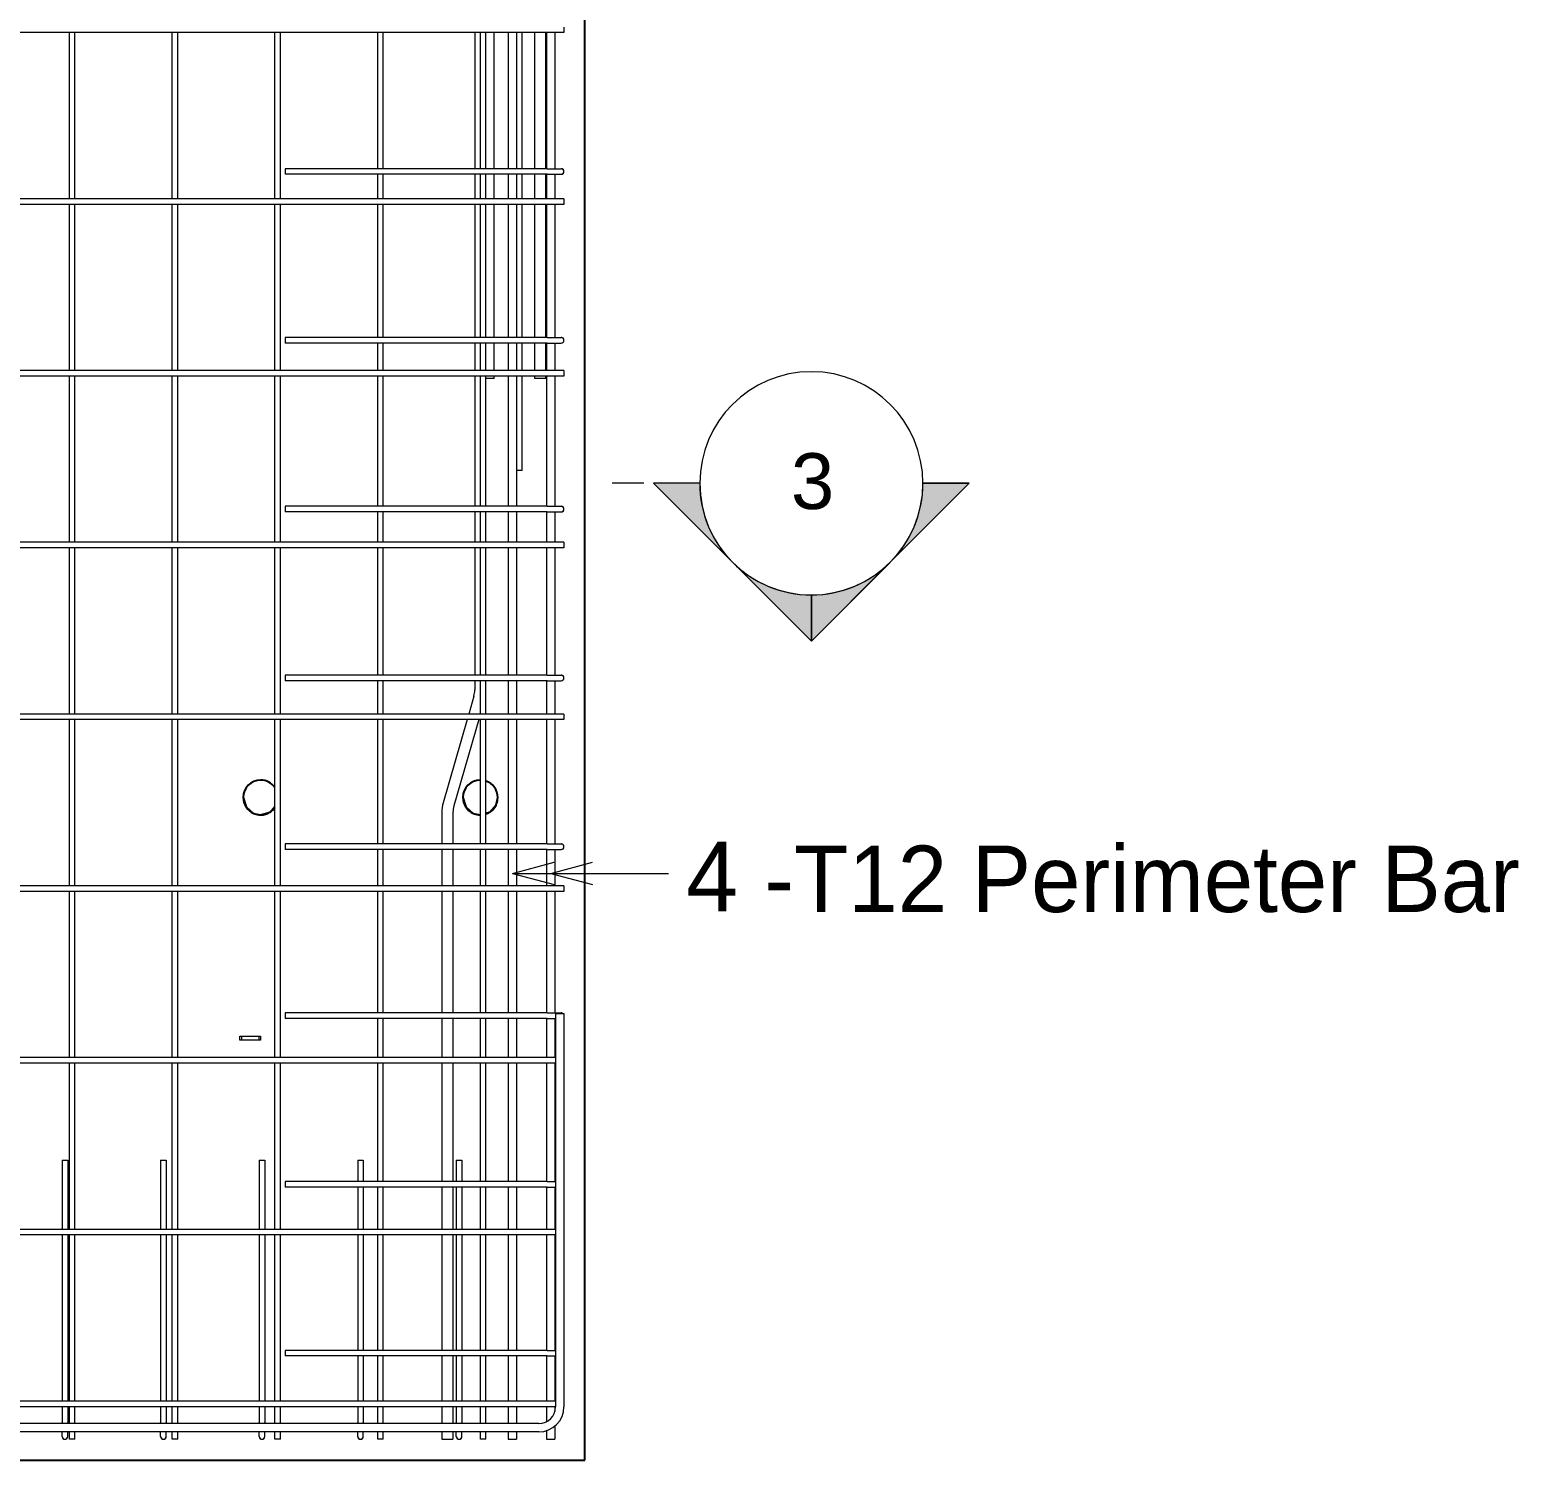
# Model space of a CAD drawing. Header units: millimetres. Extents: x -6138 to 17183, y 2886 to 77066.
# Drawn here: x -2346 to -212, y 3270 to 5320 of the extents above; entities that cross this region are included whole.
import ezdxf

# ---------------------------------------------------------------- set-up
doc = ezdxf.new("R2010")
doc.units = ezdxf.units.MM
for name, color, linetype, lineweight in [('A-GENM', 13, 'Continuous', 18), ('A-WALL', 113, 'Continuous', 25), ('G-ANNO-SYMB', 111, 'Continuous', 9), ('G-ANNO-TEXT', 231, 'Continuous', 9), ('S-RBAR', 171, 'Continuous', 18), ('S-RBAR-IDEN', 171, 'Continuous', 9)]:
    doc.layers.add(name, color=color, linetype=linetype, lineweight=lineweight)
doc.styles.add('Arial', font='arial.ttf', dxfattribs={"height": 80})
doc.styles.add('Nirmala UI', font='Nirmala.ttf', dxfattribs={"height": 95.25})
doc.styles.add('Nirmala UI Semilight', font='NirmalaS.ttf', dxfattribs={"height": 100})

# ---------------------------------------------------------------- blocks, each defined once
blk = doc.blocks.new('RR spread anchor face based - RR-SA-1_4-160-614768-Elevation Front 1')
at = {"layer": 'A-GENM'}
for p, q in [((-3735.4, 5597.7), (-3732.9, 5597.7)), ((-3735.4, 5591.7), (-3735.4, 5597.7)), ((-3732.9, 5597.7), (-3707.9, 5597.7)), ((-3732.9, 5597.7), (-3732.9, 5591.7)), ((-3707.9, 5597.7), (-3705.4, 5597.7)), ((-3707.9, 5597.7), (-3707.9, 5591.7)), ((-3705.4, 5597.7), (-3705.4, 5591.7)), ((-3732.9, 5591.7), (-3735.4, 5591.7)), ((-3707.9, 5591.7), (-3732.9, 5591.7)), ((-3705.4, 5591.7), (-3707.9, 5591.7))]:
    blk.add_line(p, q, dxfattribs=at)
blk = doc.blocks.new('Detail View - M_Section Head - Filled SHOP DWG-600895-Elevation Front 1')
at = {"layer": 'G-ANNO-SYMB'}
h = blk.add_hatch(color=256, dxfattribs=at)
edge = h.paths.add_edge_path()
edge.add_line((-1452, 4670.2), (-1385.7, 4670.2))
edge.add_arc((-1225.7, 4670.2), 160, 180, 225)
edge.add_line((-1338.8, 4557.1), (-1452, 4670.2))
h = blk.add_hatch(color=256, dxfattribs=at)
edge = h.paths.add_edge_path()
edge.add_line((-999.4, 4670.2), (-1112.6, 4557.1))
edge.add_arc((-1225.7, 4670.2), 160, 315, 360)
edge.add_line((-1065.7, 4670.2), (-999.4, 4670.2))
h = blk.add_hatch(color=256, dxfattribs=at)
edge = h.paths.add_edge_path()
edge.add_line((-1225.7, 4443.9), (-1338.8, 4557.1))
edge.add_arc((-1225.7, 4670.2), 160, 225, 270)
edge.add_line((-1225.7, 4510.2), (-1225.7, 4443.9))
h = blk.add_hatch(color=256, dxfattribs=at)
edge = h.paths.add_edge_path()
edge.add_line((-1225.7, 4443.9), (-1225.7, 4510.2))
edge.add_arc((-1225.7, 4670.2), 160, 270, 315)
edge.add_line((-1112.6, 4557.1), (-1225.7, 4443.9))
for p, q in [((-1225.7, 4443.9), (-1452, 4670.2)), ((-1385.7, 4670.2), (-1452, 4670.2)), ((-1452, 4670.2), (-1338.8, 4557.1)), ((-1385.7, 4670.2), (-1452, 4670.2)), ((-1225.7, 4443.9), (-999.4, 4670.2)), ((-1112.6, 4557.1), (-999.4, 4670.2)), ((-1065.7, 4670.2), (-999.4, 4670.2)), ((-999.4, 4670.2), (-1065.7, 4670.2)), ((-1338.8, 4557.1), (-1225.7, 4443.9)), ((-1225.7, 4443.9), (-1112.6, 4557.1)), ((-1225.7, 4510.2), (-1225.7, 4443.9)), ((-1225.7, 4443.9), (-1225.7, 4510.2))]:
    blk.add_line(p, q, dxfattribs=at)
for start, end in [(360, 180), (180, 360), (180, 225), (315, 0), (225, 270), (270, 315)]:
    blk.add_arc((-1225.7, 4670.2), 160, start, end, dxfattribs=at)

msp = doc.modelspace()

# ---------------------------------------------------------------- linework, layer by layer
at = {"layer": 'A-WALL'}
for p, q in [((-1550.4, 3269.7), (-1550.4, 5479.7)), ((-4200.4, 3269.7), (-1550.4, 3269.7))]:
    msp.add_line(p, q, dxfattribs=at)
at = {"layer": 'A-WALL', "flags": 128}
for points in [[(-2040.4, 4219.8), (-2036.4, 4206.2), (-2025.6, 4196.9), (-2015.4, 4194.8)], [(-2015.4, 4194.8), (-2001.8, 4198.8), (-1995, 4206.7)], [(-1725.4, 4219.8), (-1721.4, 4206.2), (-1710.6, 4196.9), (-1700.4, 4194.8)], [(-1692.3, 4197.1), (-1686.8, 4198.8), (-1677.6, 4209.5), (-1675.4, 4219.8)]]:
    msp.add_lwpolyline(points, dxfattribs=at)
at = {"layer": 'A-WALL'}
for centre, start, end in [((-2015.4, 4219.8), 90, 180), ((-2015.4, 4219.8), 34.7244, 90), ((-1700.4, 4219.8), 90, 180), ((-1700.4, 4219.8), 0, 70.9821), ((-2015.4, 4219.8), 180.4537, 211.9343), ((-2015.4, 4219.8), 212.3287, 213.8906), ((-2015.4, 4219.8), 214.9256, 244.1081), ((-2015.4, 4219.8), 304.8912, 325.3109), ((-1700.4, 4219.8), 180.4537, 211.9343), ((-1700.4, 4219.8), 212.3287, 213.8906), ((-1700.4, 4219.8), 214.9256, 244.1081), ((-1700.4, 4219.8), 304.8912, 334.131), ((-1700.4, 4219.8), 334.7741, 338.1558), ((-1700.4, 4219.8), 338.7097, 359.3674), ((-2015.4, 4219.8), 244.7969, 247.806), ((-2015.4, 4219.8), 249.0595, 268.5684), ((-2015.4, 4219.8), 270.7262, 301.8158), ((-2015.4, 4219.8), 302.4471, 303.925), ((-1700.4, 4219.8), 244.7969, 247.806), ((-1700.4, 4219.8), 249.0595, 268.5684), ((-1700.4, 4219.8), 289.0179, 301.8158), ((-1700.4, 4219.8), 302.4471, 303.925)]:
    msp.add_arc(centre, 25, start, end, dxfattribs=at)
at = {"layer": 'G-ANNO-SYMB'}
msp.add_line((-1465.7, 4670.2), (-1511.1, 4670.2), dxfattribs=at)
at = {"layer": 'S-RBAR'}
for p, q in [((-1580.4, 5316.3), (-4170.4, 5316.3)), ((-2289.7, 5078.1), (-2289.7, 5316.3)), ((-2281.7, 5078.1), (-2281.7, 5316.3)), ((-2142.3, 5078.1), (-2142.3, 5316.3)), ((-2134.3, 5078.1), (-2134.3, 5316.3)), ((-1995, 5078.1), (-1995, 5316.3)), ((-1987, 5078.1), (-1987, 5316.3)), ((-1847.6, 5121.2), (-1847.6, 5316.3)), ((-1839.6, 5121.2), (-1839.6, 5316.3)), ((-1708.4, 5316.3), (-1708.4, 5121.2)), ((-1700.3, 5121.2), (-1700.3, 5316.3)), ((-1692.3, 5121.2), (-1692.3, 5316.3)), ((-1680.4, 5121.2), (-1680.4, 5316.3)), ((-1660.4, 5316.3), (-1660.4, 5121.2)), ((-1648.4, 5316.3), (-1648.4, 5121.2)), ((-1640.4, 5121.2), (-1640.4, 5316.3)), ((-1622.4, 5121.2), (-1622.4, 5316.3)), ((-1606.4, 5121.2), (-1606.4, 5316.3)), ((-1605.4, 5316.3), (-1605.4, 5121.2)), ((-1593.4, 5316.3), (-1593.4, 5121.2)), ((-1580.4, 5324.3), (-1580.4, 5316.3)), ((-1604.4, 5121.2), (-1980.4, 5121.2)), ((-1980.4, 5121.2), (-1980.4, 5113.2)), ((-1604.4, 5113.2), (-1980.4, 5113.2)), ((-1847.6, 5078.1), (-1847.6, 5113.2)), ((-1839.6, 5078.1), (-1839.6, 5113.2)), ((-1708.4, 5113.2), (-1708.4, 5078.1)), ((-1700.3, 5078.1), (-1700.3, 5113.2)), ((-1692.3, 5078.1), (-1692.3, 5113.2)), ((-1680.4, 5078.1), (-1680.4, 5113.2)), ((-1660.4, 5113.2), (-1660.4, 5078.1)), ((-1648.4, 5113.2), (-1648.4, 5078.1)), ((-1640.4, 5078.1), (-1640.4, 5113.2)), ((-1622.4, 5078.1), (-1622.4, 5113.2)), ((-1606.4, 5078.1), (-1606.4, 5113.2)), ((-1605.4, 5113.2), (-1605.4, 5078.1)), ((-1604.4, 5121.2), (-1584.4, 5121.2)), ((-1604.4, 5113.2), (-1584.4, 5113.2)), ((-1593.4, 5113.2), (-1593.4, 5078.1)), ((-1580.4, 5078.1), (-4170.4, 5078.1)), ((-1580.4, 5070.1), (-4170.4, 5070.1)), ((-2289.7, 4831.9), (-2289.7, 5070.1)), ((-2281.7, 4831.9), (-2281.7, 5070.1)), ((-2142.3, 4831.9), (-2142.3, 5070.1)), ((-2134.3, 4831.9), (-2134.3, 5070.1)), ((-1995, 4831.9), (-1995, 5070.1)), ((-1987, 4831.9), (-1987, 5070.1)), ((-1847.6, 4879.2), (-1847.6, 5070.1)), ((-1839.6, 4879.2), (-1839.6, 5070.1)), ((-1708.4, 5070.1), (-1708.4, 4879.2)), ((-1700.3, 4879.2), (-1700.3, 5070.1)), ((-1692.3, 4879.2), (-1692.3, 5070.1)), ((-1680.4, 4879.2), (-1680.4, 5070.1)), ((-1660.4, 5070.1), (-1660.4, 4879.2)), ((-1648.4, 5070.1), (-1648.4, 4879.2)), ((-1640.4, 4879.2), (-1640.4, 5070.1)), ((-1622.4, 4879.2), (-1622.4, 5070.1)), ((-1606.4, 4879.2), (-1606.4, 5070.1)), ((-1605.4, 5070.1), (-1605.4, 4879.2)), ((-1593.4, 5070.1), (-1593.4, 4879.2)), ((-1580.4, 5078.1), (-1580.4, 5070.1)), ((-1604.4, 4879.2), (-1980.4, 4879.2)), ((-1980.4, 4879.2), (-1980.4, 4871.2)), ((-1604.4, 4871.2), (-1980.4, 4871.2)), ((-1847.6, 4831.9), (-1847.6, 4871.2)), ((-1839.6, 4831.9), (-1839.6, 4871.2)), ((-1708.4, 4871.2), (-1708.4, 4831.9)), ((-1700.3, 4831.9), (-1700.3, 4871.2)), ((-1692.3, 4831.9), (-1692.3, 4871.2)), ((-1680.4, 4831.9), (-1680.4, 4871.2)), ((-1660.4, 4871.2), (-1660.4, 4831.9)), ((-1648.4, 4871.2), (-1648.4, 4831.9)), ((-1640.4, 4831.9), (-1640.4, 4871.2)), ((-1622.4, 4831.9), (-1622.4, 4871.2)), ((-1606.4, 4831.9), (-1606.4, 4871.2)), ((-1605.4, 4871.2), (-1605.4, 4831.9)), ((-1604.4, 4879.2), (-1584.4, 4879.2)), ((-1604.4, 4871.2), (-1584.4, 4871.2)), ((-1593.4, 4871.2), (-1593.4, 4831.9)), ((-1580.4, 4831.9), (-4170.4, 4831.9)), ((-1580.4, 4831.9), (-1580.4, 4823.9)), ((-1580.4, 4823.9), (-4170.4, 4823.9)), ((-2289.7, 4585.6), (-2289.7, 4823.9)), ((-2281.7, 4585.6), (-2281.7, 4823.9)), ((-2142.3, 4585.6), (-2142.3, 4823.9)), ((-2134.3, 4585.6), (-2134.3, 4823.9)), ((-1995, 4585.6), (-1995, 4823.9)), ((-1987, 4585.6), (-1987, 4823.9)), ((-1847.6, 4637.2), (-1847.6, 4823.9)), ((-1839.6, 4637.2), (-1839.6, 4823.9)), ((-1708.4, 4823.9), (-1708.4, 4637.2)), ((-1700.3, 4637.2), (-1700.3, 4823.9)), ((-1692.3, 4637.2), (-1692.3, 4823.9)), ((-1680.4, 4820.3), (-1692.3, 4820.3)), ((-1680.4, 4820.3), (-1680.4, 4823.9)), ((-1660.4, 4823.9), (-1660.4, 4637.2)), ((-1648.4, 4823.9), (-1648.4, 4637.2)), ((-1640.4, 4688.5), (-1640.4, 4823.9)), ((-1622.4, 4820.3), (-1622.4, 4823.9)), ((-1606.4, 4820.3), (-1622.4, 4820.3)), ((-1606.4, 4820.3), (-1606.4, 4823.9)), ((-1605.4, 4823.9), (-1605.4, 4637.2)), ((-1593.4, 4823.9), (-1593.4, 4637.2)), ((-1640.4, 4688.5), (-1648.4, 4688.5)), ((-1604.4, 4637.2), (-1980.4, 4637.2)), ((-1980.4, 4637.2), (-1980.4, 4629.2)), ((-1604.4, 4637.2), (-1584.4, 4637.2)), ((-1604.4, 4629.2), (-1980.4, 4629.2)), ((-1847.6, 4585.6), (-1847.6, 4629.2)), ((-1839.6, 4585.6), (-1839.6, 4629.2)), ((-1708.4, 4629.2), (-1708.4, 4585.6)), ((-1700.3, 4585.6), (-1700.3, 4629.2)), ((-1692.3, 4585.6), (-1692.3, 4629.2)), ((-1660.4, 4629.2), (-1660.4, 4585.6)), ((-1648.4, 4629.2), (-1648.4, 4585.6)), ((-1605.4, 4629.2), (-1605.4, 4585.6)), ((-1604.4, 4629.2), (-1584.4, 4629.2)), ((-1593.4, 4629.2), (-1593.4, 4585.6)), ((-1580.4, 4585.6), (-4170.4, 4585.6)), ((-1580.4, 4577.6), (-4170.4, 4577.6)), ((-2289.7, 4339.4), (-2289.7, 4577.6)), ((-2281.7, 4339.4), (-2281.7, 4577.6)), ((-2142.3, 4339.4), (-2142.3, 4577.6)), ((-2134.3, 4339.4), (-2134.3, 4577.6)), ((-1995, 4339.4), (-1995, 4577.6)), ((-1987, 4339.4), (-1987, 4577.6)), ((-1847.6, 4395.2), (-1847.6, 4577.6)), ((-1839.6, 4395.2), (-1839.6, 4577.6)), ((-1708.4, 4577.6), (-1708.4, 4395.2)), ((-1700.3, 4395.2), (-1700.3, 4577.6)), ((-1692.3, 4395.2), (-1692.3, 4577.6)), ((-1660.4, 4577.6), (-1660.4, 4395.2)), ((-1648.4, 4577.6), (-1648.4, 4395.2)), ((-1605.4, 4577.6), (-1605.4, 4395.2)), ((-1593.4, 4577.6), (-1593.4, 4395.2)), ((-1580.4, 4585.6), (-1580.4, 4577.6)), ((-1604.4, 4395.2), (-1980.4, 4395.2)), ((-1980.4, 4395.2), (-1980.4, 4387.2)), ((-1604.4, 4387.2), (-1980.4, 4387.2)), ((-1847.6, 4339.4), (-1847.6, 4387.2)), ((-1839.6, 4339.4), (-1839.6, 4387.2)), ((-1708.4, 4387.2), (-1708.4, 4374)), ((-1700.3, 4339.4), (-1700.3, 4387.2)), ((-1692.3, 4339.4), (-1692.3, 4387.2)), ((-1660.4, 4387.2), (-1660.4, 4339.4)), ((-1648.4, 4387.2), (-1648.4, 4339.4)), ((-1605.4, 4387.2), (-1605.4, 4339.4)), ((-1604.4, 4395.2), (-1584.4, 4395.2)), ((-1604.4, 4387.2), (-1584.4, 4387.2)), ((-1593.4, 4387.2), (-1593.4, 4339.4)), ((-1709.6, 4365.1), (-1717.1, 4339.4)), ((-1580.4, 4339.4), (-4170.4, 4339.4)), ((-1580.4, 4339.4), (-1580.4, 4331.4)), ((-1580.4, 4331.4), (-4170.4, 4331.4)), ((-2289.7, 4093.2), (-2289.7, 4331.4)), ((-2281.7, 4093.2), (-2281.7, 4331.4)), ((-2142.3, 4093.2), (-2142.3, 4331.4)), ((-2134.3, 4093.2), (-2134.3, 4331.4)), ((-1995, 4093.2), (-1995, 4331.4)), ((-1987, 4093.2), (-1987, 4331.4)), ((-1847.6, 4153.2), (-1847.6, 4331.4)), ((-1839.6, 4153.2), (-1839.6, 4331.4)), ((-1719.4, 4331.4), (-1753.7, 4212.1)), ((-1702.7, 4331.4), (-1738.4, 4207.7)), ((-1700.3, 4153.2), (-1700.3, 4331.4)), ((-1692.3, 4153.2), (-1692.3, 4331.4)), ((-1660.4, 4331.4), (-1660.4, 4153.2)), ((-1648.4, 4331.4), (-1648.4, 4153.2)), ((-1605.4, 4331.4), (-1605.4, 4153.2)), ((-1593.4, 4331.4), (-1593.4, 4153.2)), ((-1755.6, 4198.8), (-1755.6, 4153.2)), ((-1739.6, 4198.8), (-1739.6, 4153.2)), ((-1604.4, 4153.2), (-1980.4, 4153.2)), ((-1980.4, 4153.2), (-1980.4, 4145.2)), ((-1604.4, 4145.2), (-1980.4, 4145.2)), ((-1847.6, 4093.2), (-1847.6, 4145.2)), ((-1839.6, 4093.2), (-1839.6, 4145.2)), ((-1755.6, 4145.2), (-1755.6, 4093.2)), ((-1739.6, 4145.2), (-1739.6, 4093.2)), ((-1700.3, 4093.2), (-1700.3, 4145.2)), ((-1692.3, 4093.2), (-1692.3, 4145.2)), ((-1660.4, 4145.2), (-1660.4, 4093.2)), ((-1648.4, 4145.2), (-1648.4, 4093.2)), ((-1605.4, 4145.2), (-1605.4, 4093.2)), ((-1604.4, 4153.2), (-1584.4, 4153.2)), ((-1604.4, 4145.2), (-1584.4, 4145.2)), ((-1593.4, 4145.2), (-1593.4, 4093.2)), ((-1580.4, 4093.2), (-4170.4, 4093.2)), ((-1580.4, 4085.2), (-4170.4, 4085.2)), ((-2289.7, 3846.9), (-2289.7, 4085.2)), ((-2281.7, 3846.9), (-2281.7, 4085.2)), ((-2142.3, 3846.9), (-2142.3, 4085.2)), ((-2134.3, 3846.9), (-2134.3, 4085.2)), ((-1995, 3846.9), (-1995, 4085.2)), ((-1987, 3846.9), (-1987, 4085.2)), ((-1847.6, 3911.2), (-1847.6, 4085.2)), ((-1839.6, 3911.2), (-1839.6, 4085.2)), ((-1755.6, 4085.2), (-1755.6, 3911.2)), ((-1739.6, 4085.2), (-1739.6, 3911.2)), ((-1700.3, 3911.2), (-1700.3, 4085.2)), ((-1692.3, 3911.2), (-1692.3, 4085.2)), ((-1660.4, 4085.2), (-1660.4, 3911.2)), ((-1648.4, 4085.2), (-1648.4, 3911.2)), ((-1605.4, 4085.2), (-1605.4, 3911.2)), ((-1593.4, 4085.2), (-1593.4, 3911.2)), ((-1580.4, 4093.2), (-1580.4, 4085.2)), ((-1604.4, 3911.2), (-1980.4, 3911.2)), ((-1980.4, 3911.2), (-1980.4, 3903.2)), ((-1604.4, 3911.2), (-1584.4, 3911.2)), ((-1592.4, 3910.3), (-1592.4, 3346.3)), ((-1592.4, 3910.3), (-1580.4, 3910.3)), ((-1580.4, 3910.3), (-1580.4, 3346.3)), ((-1604.4, 3903.2), (-1980.4, 3903.2)), ((-1847.6, 3846.9), (-1847.6, 3903.2)), ((-1839.6, 3846.9), (-1839.6, 3903.2)), ((-1755.6, 3903.2), (-1755.6, 3846.9)), ((-1739.6, 3903.2), (-1739.6, 3846.9)), ((-1700.3, 3846.9), (-1700.3, 3903.2)), ((-1692.3, 3846.9), (-1692.3, 3903.2)), ((-1660.4, 3903.2), (-1660.4, 3846.9)), ((-1648.4, 3903.2), (-1648.4, 3846.9)), ((-1605.4, 3903.2), (-1605.4, 3846.9)), ((-1604.4, 3903.2), (-1592, 3903.2)), ((-1593.4, 3903.2), (-1593.4, 3846.9)), ((-1592.4, 3846.9), (-4158.4, 3846.9)), ((-1592.4, 3838.9), (-4158.4, 3838.9)), ((-2289.7, 3600.7), (-2289.7, 3838.9)), ((-2281.7, 3600.7), (-2281.7, 3838.9)), ((-2142.3, 3600.7), (-2142.3, 3838.9)), ((-2134.3, 3600.7), (-2134.3, 3838.9)), ((-1995, 3600.7), (-1995, 3838.9)), ((-1987, 3600.7), (-1987, 3838.9)), ((-1847.6, 3669.2), (-1847.6, 3838.9)), ((-1839.6, 3669.2), (-1839.6, 3838.9)), ((-1755.6, 3838.9), (-1755.6, 3669.2)), ((-1739.6, 3838.9), (-1739.6, 3669.2)), ((-1700.3, 3669.2), (-1700.3, 3838.9)), ((-1692.3, 3669.2), (-1692.3, 3838.9)), ((-1660.4, 3838.9), (-1660.4, 3669.2)), ((-1648.4, 3838.9), (-1648.4, 3669.2)), ((-1605.4, 3838.9), (-1605.4, 3669.2)), ((-1593.4, 3838.9), (-1593.4, 3669.2)), ((-2300.1, 3699.7), (-2300.1, 3600.7)), ((-2300.1, 3699.7), (-2292.1, 3699.7)), ((-2292.1, 3699.7), (-2292.1, 3600.7)), ((-2158.8, 3699.7), (-2158.8, 3600.7)), ((-2158.8, 3699.7), (-2150.8, 3699.7)), ((-2150.8, 3699.7), (-2150.8, 3600.7)), ((-2017.5, 3699.7), (-2017.5, 3600.7)), ((-2017.5, 3699.7), (-2009.5, 3699.7)), ((-2009.5, 3699.7), (-2009.5, 3600.7)), ((-1876.2, 3699.7), (-1876.2, 3669.2)), ((-1876.2, 3699.7), (-1868.2, 3699.7)), ((-1868.2, 3699.7), (-1868.2, 3669.2)), ((-1734.8, 3699.7), (-1734.8, 3669.2)), ((-1734.8, 3699.7), (-1726.8, 3699.7)), ((-1726.8, 3699.7), (-1726.8, 3669.2)), ((-1604.4, 3669.2), (-1980.4, 3669.2)), ((-1980.4, 3669.2), (-1980.4, 3661.2)), ((-1604.4, 3661.2), (-1980.4, 3661.2)), ((-1876.2, 3661.2), (-1876.2, 3600.7)), ((-1868.2, 3661.2), (-1868.2, 3600.7)), ((-1847.6, 3600.7), (-1847.6, 3661.2)), ((-1839.6, 3600.7), (-1839.6, 3661.2)), ((-1755.6, 3661.2), (-1755.6, 3600.7)), ((-1739.6, 3661.2), (-1739.6, 3600.7)), ((-1734.8, 3661.2), (-1734.8, 3600.7)), ((-1726.8, 3661.2), (-1726.8, 3600.7)), ((-1700.3, 3600.7), (-1700.3, 3661.2)), ((-1692.3, 3600.7), (-1692.3, 3661.2)), ((-1660.4, 3661.2), (-1660.4, 3600.7)), ((-1648.4, 3661.2), (-1648.4, 3600.7)), ((-1605.4, 3661.2), (-1605.4, 3600.7)), ((-1604.4, 3669.2), (-1592, 3669.2)), ((-1604.4, 3661.2), (-1592, 3661.2)), ((-1593.4, 3661.2), (-1593.4, 3600.7)), ((-1592.4, 3600.7), (-4158.4, 3600.7)), ((-1592.4, 3592.7), (-4158.4, 3592.7)), ((-2300.1, 3592.7), (-2300.1, 3354.5)), ((-2292.1, 3592.7), (-2292.1, 3354.5)), ((-2289.7, 3354.5), (-2289.7, 3592.7)), ((-2281.7, 3354.5), (-2281.7, 3592.7)), ((-2158.8, 3592.7), (-2158.8, 3354.5)), ((-2150.8, 3592.7), (-2150.8, 3354.5)), ((-2142.3, 3354.5), (-2142.3, 3592.7)), ((-2134.3, 3354.5), (-2134.3, 3592.7)), ((-2017.5, 3592.7), (-2017.5, 3354.5)), ((-2009.5, 3592.7), (-2009.5, 3354.5)), ((-1995, 3354.5), (-1995, 3592.7)), ((-1987, 3354.5), (-1987, 3592.7)), ((-1876.2, 3592.7), (-1876.2, 3427.2)), ((-1868.2, 3592.7), (-1868.2, 3427.2)), ((-1847.6, 3427.2), (-1847.6, 3592.7)), ((-1839.6, 3427.2), (-1839.6, 3592.7)), ((-1755.6, 3592.7), (-1755.6, 3427.2)), ((-1739.6, 3592.7), (-1739.6, 3427.2)), ((-1734.8, 3592.7), (-1734.8, 3427.2)), ((-1726.8, 3592.7), (-1726.8, 3427.2)), ((-1700.3, 3427.2), (-1700.3, 3592.7)), ((-1692.3, 3427.2), (-1692.3, 3592.7)), ((-1660.4, 3592.7), (-1660.4, 3427.2)), ((-1648.4, 3592.7), (-1648.4, 3427.2)), ((-1605.4, 3592.7), (-1605.4, 3427.2)), ((-1593.4, 3592.7), (-1593.4, 3427.2)), ((-1604.4, 3427.2), (-1980.4, 3427.2)), ((-1980.4, 3427.2), (-1980.4, 3419.2)), ((-1604.4, 3419.2), (-1980.4, 3419.2)), ((-1876.2, 3419.2), (-1876.2, 3354.5)), ((-1868.2, 3419.2), (-1868.2, 3354.5)), ((-1847.6, 3354.5), (-1847.6, 3419.2)), ((-1839.6, 3354.5), (-1839.6, 3419.2)), ((-1755.6, 3419.2), (-1755.6, 3354.5)), ((-1739.6, 3419.2), (-1739.6, 3354.5)), ((-1734.8, 3419.2), (-1734.8, 3354.5)), ((-1726.8, 3419.2), (-1726.8, 3354.5)), ((-1700.3, 3354.5), (-1700.3, 3419.2)), ((-1692.3, 3354.5), (-1692.3, 3419.2)), ((-1660.4, 3419.2), (-1660.4, 3354.5)), ((-1648.4, 3419.2), (-1648.4, 3354.5)), ((-1605.4, 3419.2), (-1605.4, 3354.5)), ((-1604.4, 3427.2), (-1592, 3427.2)), ((-1604.4, 3419.2), (-1592, 3419.2)), ((-1593.4, 3419.2), (-1593.4, 3354.5)), ((-1592.4, 3354.5), (-4158.4, 3354.5)), ((-1592.4, 3346.5), (-4158.4, 3346.5)), ((-2300.1, 3346.5), (-2300.1, 3323.7)), ((-2292.1, 3346.5), (-2292.1, 3323.7)), ((-2289.7, 3322.3), (-2289.7, 3346.5)), ((-2281.7, 3322.3), (-2281.7, 3346.5)), ((-2158.8, 3346.5), (-2158.8, 3323.7)), ((-2150.8, 3346.5), (-2150.8, 3323.7)), ((-2142.3, 3322.3), (-2142.3, 3346.5)), ((-2134.3, 3322.3), (-2134.3, 3346.5)), ((-2017.5, 3346.5), (-2017.5, 3323.7)), ((-2009.5, 3346.5), (-2009.5, 3323.7)), ((-1995, 3322.3), (-1995, 3346.5)), ((-1987, 3322.3), (-1987, 3346.5)), ((-1876.2, 3346.5), (-1876.2, 3323.7)), ((-1868.2, 3346.5), (-1868.2, 3323.7)), ((-1847.6, 3322.3), (-1847.6, 3346.5)), ((-1839.6, 3322.3), (-1839.6, 3346.5)), ((-1755.6, 3346.5), (-1755.6, 3322.3)), ((-1739.6, 3346.5), (-1739.6, 3322.3)), ((-1734.8, 3346.5), (-1734.8, 3323.7)), ((-1726.8, 3346.5), (-1726.8, 3323.7)), ((-1700.3, 3322.3), (-1700.3, 3346.5)), ((-1692.3, 3322.3), (-1692.3, 3346.5)), ((-1660.4, 3346.5), (-1660.4, 3322.3)), ((-1648.4, 3346.5), (-1648.4, 3322.3)), ((-1605.4, 3346.5), (-1605.4, 3325.1)), ((-1593.4, 3346.5), (-1593.4, 3339.6)), ((-1616.4, 3322.3), (-4134.4, 3322.3)), ((-1616.4, 3310.3), (-4134.4, 3310.3)), ((-2300.1, 3322.1), (-2300.1, 3323.7)), ((-2300.1, 3303.7), (-2300.1, 3310.2)), ((-2292.1, 3322.1), (-2292.1, 3323.7)), ((-2292.1, 3303.7), (-2292.1, 3310.2)), ((-2289.7, 3299.7), (-2289.7, 3310.3)), ((-2281.7, 3299.7), (-2281.7, 3310.3)), ((-2158.8, 3322.1), (-2158.8, 3323.7)), ((-2158.8, 3303.7), (-2158.8, 3310.2)), ((-2150.8, 3322.1), (-2150.8, 3323.7)), ((-2150.8, 3303.7), (-2150.8, 3310.2)), ((-2142.3, 3299.7), (-2142.3, 3310.3)), ((-2134.3, 3299.7), (-2134.3, 3310.3)), ((-2017.5, 3322.1), (-2017.5, 3323.7)), ((-2017.5, 3303.7), (-2017.5, 3310.2)), ((-2009.5, 3322.1), (-2009.5, 3323.7)), ((-2009.5, 3303.7), (-2009.5, 3310.2)), ((-1995, 3299.7), (-1995, 3310.3)), ((-1987, 3299.7), (-1987, 3310.3)), ((-1876.2, 3322.1), (-1876.2, 3323.7)), ((-1876.2, 3303.7), (-1876.2, 3310.2)), ((-1868.2, 3322.1), (-1868.2, 3323.7)), ((-1868.2, 3303.7), (-1868.2, 3310.2)), ((-1847.6, 3299.7), (-1847.6, 3310.3)), ((-1839.6, 3299.7), (-1839.6, 3310.3)), ((-1755.6, 3310.3), (-1755.6, 3299.7)), ((-1739.6, 3310.3), (-1739.6, 3299.7)), ((-1734.8, 3322.1), (-1734.8, 3323.7)), ((-1734.8, 3303.7), (-1734.8, 3310.2)), ((-1726.8, 3322.1), (-1726.8, 3323.7)), ((-1726.8, 3303.7), (-1726.8, 3310.2)), ((-1700.3, 3299.7), (-1700.3, 3310.3)), ((-1692.3, 3299.7), (-1692.3, 3310.3)), ((-1660.4, 3310.3), (-1660.4, 3299.7)), ((-1648.4, 3310.3), (-1648.4, 3299.7)), ((-1605.4, 3312.2), (-1605.4, 3299.7)), ((-1593.4, 3318.9), (-1593.4, 3299.7)), ((-2281.7, 3299.7), (-2289.7, 3299.7)), ((-2134.3, 3299.7), (-2142.3, 3299.7)), ((-1987, 3299.7), (-1995, 3299.7)), ((-1839.6, 3299.7), (-1847.6, 3299.7)), ((-1755.6, 3299.7), (-1739.6, 3299.7)), ((-1692.3, 3299.7), (-1700.3, 3299.7)), ((-1660.4, 3299.7), (-1648.4, 3299.7)), ((-1605.4, 3299.7), (-1593.4, 3299.7))]:
    msp.add_line(p, q, dxfattribs=at)
for centre, radius, start, end in [((-1584.4, 5117.2), 4, 75, 90), ((-1584.4, 5117.2), 4, 270, 90), ((-1584.4, 5117.2), 4, 15, 60), ((-1584.4, 5117.2), 4, 300, 345), ((-1584.4, 4875.2), 4, 75, 90), ((-1584.4, 4875.2), 4, 270, 90), ((-1584.4, 4875.2), 4, 15, 60), ((-1584.4, 4875.2), 4, 300, 345), ((-1584.4, 4633.2), 4, 75, 90), ((-1584.4, 4633.2), 4, 270, 90), ((-1584.4, 4633.2), 4, 15, 60), ((-1584.4, 4633.2), 4, 300, 345), ((-1584.4, 4391.2), 4, 75, 90), ((-1584.4, 4391.2), 4, 270, 90), ((-1584.4, 4391.2), 4, 15, 60), ((-1584.4, 4391.2), 4, 300, 345), ((-1740.4, 4374), 32, 343.9278, 0), ((-1707.6, 4198.8), 48, 163.9278, 180), ((-1707.6, 4198.8), 32, 163.9278, 180), ((-1584.4, 4149.2), 4, 75, 90), ((-1584.4, 4149.2), 4, 270, 90), ((-1584.4, 4149.2), 4, 15, 60), ((-1584.4, 4149.2), 4, 300, 345), ((-1584.4, 3907.2), 4, 75, 90), ((-1584.4, 3907.2), 4, 60, 90), ((-1616.4, 3346.3), 24, 270, 0), ((-1616.4, 3346.3), 36, 270, 0), ((-2296.1, 3303.7), 4, 180, 0), ((-2296.1, 3303.7), 4, 180, 195), ((-2296.1, 3303.7), 4, 210, 255), ((-2296.1, 3303.7), 4, 285, 330), ((-2154.8, 3303.7), 4, 180, 0), ((-2154.8, 3303.7), 4, 180, 195), ((-2154.8, 3303.7), 4, 210, 255), ((-2154.8, 3303.7), 4, 285, 330), ((-2013.5, 3303.7), 4, 180, 0), ((-2013.5, 3303.7), 4, 180, 195), ((-2013.5, 3303.7), 4, 210, 255), ((-2013.5, 3303.7), 4, 285, 330), ((-1872.2, 3303.7), 4, 180, 0), ((-1872.2, 3303.7), 4, 180, 195), ((-1872.2, 3303.7), 4, 210, 255), ((-1872.2, 3303.7), 4, 285, 330), ((-1730.8, 3303.7), 4, 180, 0), ((-1730.8, 3303.7), 4, 180, 195), ((-1730.8, 3303.7), 4, 210, 255), ((-1730.8, 3303.7), 4, 285, 330)]:
    msp.add_arc(centre, radius, start, end, dxfattribs=at)
at = {"layer": 'S-RBAR-IDEN'}
for p, q in [((-1654.4, 4111), (-1594.4, 4127.1)), ((-1599.4, 4111), (-1539.4, 4127.1)), ((-1654.4, 4111), (-1594.4, 4095)), ((-1654.4, 4111), (-1399.1, 4111)), ((-1599.4, 4111), (-1539.4, 4095)), ((-1599.4, 4111), (-1399.1, 4111))]:
    msp.add_line(p, q, dxfattribs=at)

# ---------------------------------------------------------------- block references
at = {"layer": 'A-GENM'}
msp.add_blockref('RR spread anchor face based - RR-SA-1_4-160-614768-Elevation Front 1', (1690, -1720), dxfattribs=at)
at = {"layer": 'G-ANNO-SYMB'}
msp.add_blockref('Detail View - M_Section Head - Filled SHOP DWG-600895-Elevation Front 1', (0, 0), dxfattribs=at)

# ---------------------------------------------------------------- texts
at = {"layer": 'G-ANNO-SYMB', "insert": (-1255, 4713.3), "char_height": 80, "width": 76.962, "attachment_point": 1, "style": 'Arial'}
msp.add_mtext('3', dxfattribs=at)
at = {"layer": 'S-RBAR-IDEN', "insert": (-1399.1, 4150.8), "char_height": 95.25, "width": 1491.139, "attachment_point": 1, "style": 'Nirmala UI'}
msp.add_mtext('2 -T12 Perimeter Bar', dxfattribs=at)

# ---------------------------------------------------------------- next in the draw order: texts
at = {"layer": 'G-ANNO-TEXT', "color": 7, "insert": (-1405.3, 4156.5), "char_height": 100, "width": 92.996, "attachment_point": 1, "style": 'Nirmala UI Semilight', "bg_fill": 3, "box_fill_scale": 1.25, "bg_fill_color": 256, "bg_fill_true_color": 13158600, "bg_fill_transparency": 0}
msp.add_mtext('4', dxfattribs=at)

doc.saveas('drawing.dxf')
